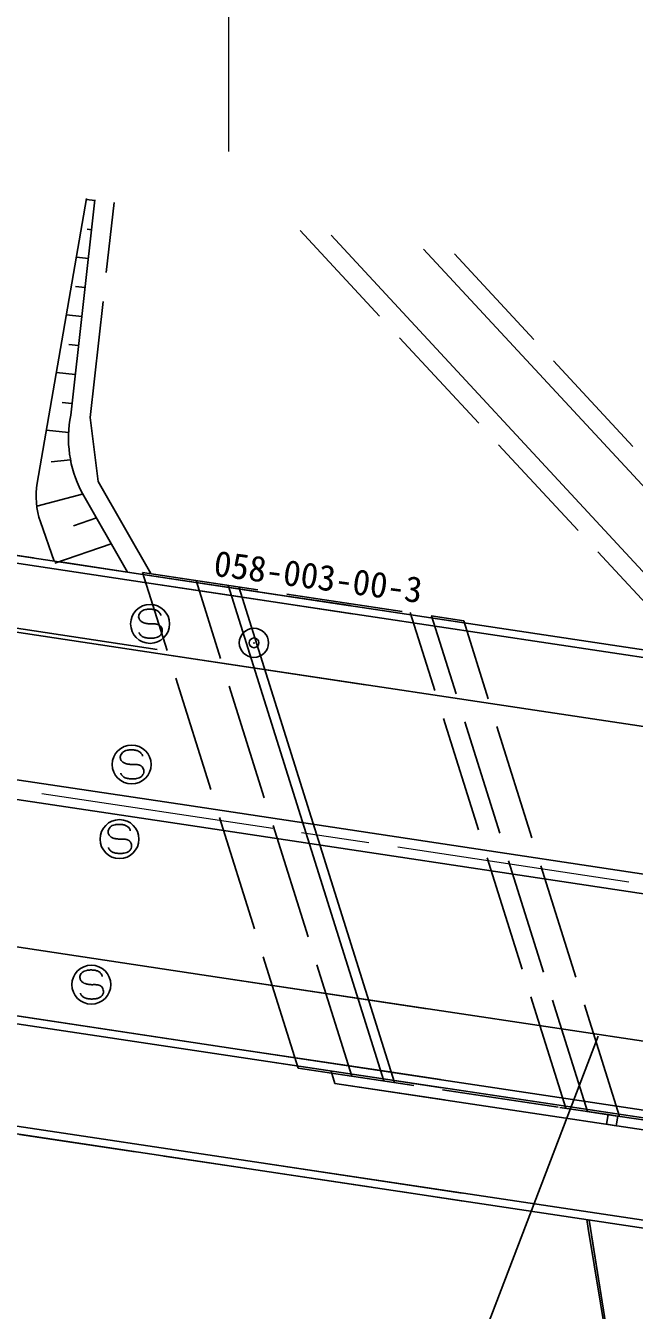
# Model space of a CAD drawing. Units: millimetres, scale not verified. Extents: x 40000 to 680000, y 20000 to 380000.
# Drawn here: x 425149 to 456420, y 259286 to 325311 of the extents above; entities that cross this region are included whole.
import ezdxf
from ezdxf.enums import TextEntityAlignment as Align

# ---------------------------------------------------------------- set-up
doc = ezdxf.new("R2010")
doc.units = ezdxf.units.MM
doc.header["$LTSCALE"] = 1000
doc.header["$PDMODE"] = 32
doc.header["$PDSIZE"] = 500
doc.linetypes.add('CHAIN', pattern=[18.5, 12, -1.5, 3.5, -1.5])
doc.linetypes.add('DASHED', pattern=[7.5, 6, -1.5])
for name, color, linetype, lineweight in [('M-BGD', 7, 'Continuous', 25), ('M-BGD-EXST', 7, 'Continuous', 25), ('M-BMK', 2, 'CHAIN', 13), ('M-BMK-SRVR', 3, 'Continuous', 25), ('M-STR-HTXT', 7, 'Continuous', 13), ('M-STR-STR1', 1, 'Continuous', 25), ('M-STR-STRC', 7, 'Continuous', 25), ('M-STR-STRD', 7, 'Continuous', 25)]:
    doc.layers.add(name, color=color, linetype=linetype, lineweight=lineweight)
doc.layers.add('M-OTRS', color=6, linetype='Continuous')
doc.styles.add('ＭＳ ゴシック', font='')
doc.styles.get('ＭＳ ゴシック').set_extended_font_data('MS Gothic')

msp = doc.modelspace()

# ---------------------------------------------------------------- linework, layer by layer
at = {"layer": 'M-BGD'}
for p, q in [((425745, 301804), (428274, 316434)), ((427463, 305288), (428700, 316369)), ((428263, 316370), (428718, 316318)), ((428299, 314856), (428547, 314827)), ((440842, 314540), (461165, 292598)), ((445594, 313824), (461766, 296364)), ((427751, 313409), (428377, 313337)), ((427709, 311904), (428206, 311847)), ((427239, 310448), (428036, 310357)), ((427368, 308923), (427865, 308866)), ((426727, 307487), (427695, 307376)), ((427027, 305943), (427524, 305886)), ((426215, 304526), (427353, 304395)), ((426457, 302895), (427452, 302999)), ((425719, 300616), (428121, 301242)), ((428007, 301387), (430378, 297227)), ((387445, 299945), (431901, 293256)), ((425908, 299810), (426609, 297794)), ((428790, 300012), (427608, 299604)), ((387416, 299747), (431941, 293048)), ((429546, 298686), (426647, 297685)), ((431170, 297108), (485823, 288885)), ((431249, 296691), (485764, 288490)), ((444106, 270993), (436102, 296467)), ((435585, 296444), (441843, 295502)), ((435718, 296019), (441922, 295086)), ((431941, 293048), (485243, 285029)), ((431941, 293048), (442614, 291442)), ((345595, 289859), (435101, 276393)), ((389789, 283210), (435101, 276393)), ((435101, 276393), (482863, 269207)), ((435101, 276393), (445774, 274787)), ((435793, 272749), (482342, 265746)), ((435872, 272333), (482282, 265350)), ((441037, 270949), (440837, 271586)), ((443389, 271606), (446466, 271143)), ((441037, 270949), (482193, 264757)), ((441037, 270949), (446663, 270102)), ((443523, 271182), (446545, 270727)), ((416637, 269564), (436978, 266503)), ((417288, 269870), (436899, 266920)), ((452601, 269715), (455074, 269343)), ((455074, 269343), (454999, 268848)), ((454999, 268848), (455494, 268774)), ((455568, 269268), (455074, 269343)), ((455494, 268774), (455568, 269268)), ((455568, 269268), (482268, 265251)), ((436899, 266920), (481509, 260208)), ((436899, 266920), (447572, 265314)), ((436978, 266503), (481449, 259812)), ((453973, 263946), (454055, 263486)), ((454055, 263486), (455283, 255963)), ((456228, 250647), (454098, 263927)), ((454222, 263156), (456228, 250647))]:
    msp.add_line(p, q, dxfattribs=at)
at = {"layer": 'M-BGD', "linetype": 'DASHED'}
for p, q in [((428457, 305177), (429690, 316220)), ((439257, 314779), (459563, 292856)), ((447178, 313585), (462310, 297248)), ((428876, 301882), (428457, 305177)), ((428876, 301882), (431574, 297148)), ((419616, 298848), (431170, 297110)), ((431151, 297212), (447654, 294729)), ((439155, 271738), (431151, 297212)), ((431170, 297110), (439394, 295872)), ((441906, 271324), (433901, 296798)), ((439394, 295872), (441843, 295504)), ((452908, 269669), (444903, 295143)), ((454008, 269503), (446004, 294977)), ((455659, 269255), (447654, 294729)), ((439155, 271738), (455659, 269255)), ((417416, 269445), (435021, 266796)), ((435021, 266796), (436978, 266502)), ((436978, 266502), (447651, 264896))]:
    msp.add_line(p, q, dxfattribs=at)
at = {"layer": 'M-BGD'}
for centre, radius, start, end in [((433312, 304114), 5965, 168.65261, 207.20618), ((429686, 301123), 4000, 170.19146, 199.16368)]:
    msp.add_arc(centre, radius, start, end, dxfattribs=at)
at = {"layer": 'M-BGD-EXST'}
for points in [[(431274, 294602), (431299, 294597), (431324, 294593), (431350, 294588), (431375, 294584), (431401, 294580), (431426, 294576), (431452, 294573), (431477, 294570), (431503, 294568), (431528, 294566), (431549, 294566), (431570, 294565), (431591, 294565), (431612, 294565), (431634, 294566), (431655, 294566), (431676, 294566), (431697, 294567), (431718, 294567), (431739, 294566), (431751, 294566), (431763, 294566), (431775, 294565), (431786, 294564), (431798, 294563), (431810, 294562), (431821, 294561), (431833, 294560), (431844, 294558), (431856, 294556), (431863, 294555), (431870, 294554), (431877, 294552), (431884, 294551), (431891, 294549), (431898, 294548), (431904, 294546), (431911, 294544), (431918, 294542), (431925, 294540), (431931, 294538), (431937, 294536), (431943, 294534), (431949, 294532), (431955, 294529), (431960, 294527), (431966, 294525), (431972, 294522), (431978, 294519), (431984, 294517), (431989, 294514), (431995, 294511), (432001, 294508), (432007, 294505), (432012, 294502), (432018, 294499), (432023, 294495), (432029, 294491), (432034, 294488), (432039, 294484), (432046, 294478), (432052, 294472), (432059, 294465), (432065, 294459), (432071, 294452)], [(431023, 294025), (431018, 294033), (431013, 294041), (431008, 294048), (431004, 294056), (430999, 294064), (430995, 294072), (430991, 294080), (430987, 294088), (430984, 294097), (430982, 294105), (430980, 294113), (430978, 294121), (430977, 294128)], [(430331, 287374), (430356, 287369), (430382, 287364), (430407, 287360), (430432, 287356), (430458, 287351), (430483, 287348), (430509, 287345), (430534, 287342), (430560, 287340), (430585, 287338), (430606, 287337), (430627, 287337), (430649, 287337), (430670, 287337), (430691, 287337), (430712, 287338), (430733, 287338), (430754, 287338), (430775, 287338), (430797, 287338), (430808, 287338), (430820, 287337), (430832, 287337), (430843, 287336), (430855, 287335), (430867, 287334), (430878, 287333), (430890, 287331), (430902, 287330), (430913, 287328), (430920, 287327), (430927, 287325), (430934, 287324), (430941, 287323), (430948, 287321), (430955, 287319), (430962, 287318), (430968, 287316), (430975, 287314), (430982, 287312), (430988, 287310), (430994, 287308), (431000, 287306), (431006, 287304), (431012, 287301), (431018, 287299), (431023, 287296), (431029, 287294), (431035, 287291), (431041, 287289), (431047, 287286), (431052, 287283), (431058, 287280), (431064, 287277), (431070, 287274), (431075, 287270), (431081, 287267), (431086, 287263), (431091, 287259), (431096, 287255), (431103, 287250), (431110, 287243), (431116, 287237), (431122, 287230), (431129, 287224)], [(430080, 286797), (430075, 286805), (430070, 286812), (430065, 286820), (430061, 286828), (430056, 286836), (430052, 286844), (430048, 286852), (430045, 286860), (430041, 286868), (430039, 286877), (430037, 286885), (430035, 286892), (430034, 286900)], [(429702, 283540), (429728, 283535), (429753, 283530), (429778, 283526), (429804, 283521), (429829, 283517), (429855, 283514), (429880, 283510), (429906, 283508), (429931, 283505), (429957, 283504), (429978, 283503), (429999, 283503), (430020, 283503), (430041, 283503), (430062, 283503), (430083, 283504), (430105, 283504), (430126, 283504), (430147, 283504), (430168, 283504), (430180, 283504), (430191, 283503), (430203, 283502), (430215, 283502), (430227, 283501), (430238, 283500), (430250, 283499), (430261, 283497), (430273, 283495), (430285, 283494), (430292, 283492), (430299, 283491), (430306, 283490), (430312, 283488), (430319, 283487), (430326, 283485), (430333, 283484), (430340, 283482), (430347, 283480), (430353, 283478), (430359, 283476), (430365, 283474), (430371, 283472), (430377, 283469), (430383, 283467), (430389, 283465), (430395, 283462), (430401, 283460), (430407, 283457), (430412, 283454), (430418, 283452), (430424, 283449), (430430, 283446), (430435, 283443), (430441, 283439), (430447, 283436), (430452, 283433), (430457, 283429), (430462, 283425), (430468, 283421), (430474, 283415), (430481, 283409), (430487, 283403), (430494, 283396), (430500, 283390)], [(429452, 282963), (429447, 282971), (429442, 282978), (429437, 282986), (429432, 282994), (429428, 283002), (429423, 283010), (429420, 283018), (429416, 283026), (429413, 283034), (429410, 283043), (429408, 283050), (429407, 283058), (429405, 283066)], [(428257, 276060), (428282, 276055), (428307, 276051), (428333, 276046), (428358, 276042), (428384, 276038), (428409, 276034), (428434, 276031), (428460, 276028), (428486, 276026), (428511, 276024), (428532, 276023), (428553, 276023), (428574, 276023), (428595, 276023), (428617, 276024), (428638, 276024), (428659, 276024), (428680, 276025), (428701, 276025), (428722, 276024), (428734, 276024), (428746, 276023), (428757, 276023), (428769, 276022), (428781, 276021), (428793, 276020), (428804, 276019), (428816, 276017), (428827, 276016), (428839, 276014), (428846, 276013), (428853, 276011), (428860, 276010), (428867, 276009), (428874, 276007), (428881, 276006), (428887, 276004), (428894, 276002), (428901, 276000), (428908, 275998), (428914, 275996), (428920, 275994), (428926, 275992), (428932, 275990), (428938, 275987), (428943, 275985), (428949, 275983), (428955, 275980), (428961, 275977), (428967, 275975), (428972, 275972), (428978, 275969), (428984, 275966), (428990, 275963), (428995, 275960), (429001, 275956), (429006, 275953), (429012, 275949), (429017, 275946), (429022, 275942), (429029, 275936), (429035, 275930), (429042, 275923), (429048, 275917), (429054, 275910)], [(428006, 275483), (428001, 275491), (427996, 275499), (427991, 275506), (427987, 275514), (427982, 275522), (427978, 275530), (427974, 275538), (427970, 275546), (427967, 275554), (427965, 275563), (427963, 275571), (427961, 275578), (427960, 275586)]]:
    msp.add_lwpolyline(points, dxfattribs=at)
for centre in [(431540, 294566), (430597, 287338), (429969, 283504), (428523, 276024)]:
    msp.add_circle(centre, 1000, dxfattribs=at)
for centre, radius, start, end in [((431414, 294837), 491, 135.15085, 149.93667), ((431315, 294943), 347, 114.63796, 136.08554), ((431416, 294720), 591, 100.05395, 114.52623), ((431506, 294228), 1092, 90.54544, 100.1869), ((431525, 294063), 1257, 82.47698, 91.3279), ((431599, 294606), 709, 69.27414, 82.6429), ((431702, 294877), 419, 50.33996, 69.2792), ((431708, 294896), 401, 40.39427, 49.36849), ((431628, 294805), 521, 31.07407, 42.21432), ((431249, 294945), 298, 172.36814, 193.72008), ((431240, 294938), 290, 150.0708, 170.82171), ((431249, 294946), 298, 193.7824, 222.17001), ((431358, 295045), 445, 222.25697, 242.81644), ((431450, 295228), 650, 242.95506, 254.28289), ((431913, 294977), 188, 15.48494, 31.07407), ((431995, 295005), 101, 353.24514, 12.74605), ((431377, 294301), 449, 217.94831, 228.20445), ((431385, 294322), 470, 229.12381, 248.26742), ((431480, 294562), 728, 248.31346, 261.14941), ((431555, 295054), 1226, 261.2217, 270.98278), ((431573, 295101), 1272, 270.15164, 279.41634), ((431663, 294551), 715, 279.49367, 291.46503), ((431768, 294284), 428, 291.45807, 309.06252), ((431819, 294217), 344, 309.52638, 337.1503), ((431814, 294220), 346, 0.82024, 42.03911), ((431812, 294212), 349, 338.2637, 2.05452), ((430471, 287609), 491, 135.15085, 149.93667), ((430373, 287715), 347, 114.63796, 136.08554), ((430474, 287492), 591, 100.05395, 114.52623), ((430563, 287000), 1092, 90.54544, 100.1869), ((430582, 286835), 1257, 82.47698, 91.3279), ((430656, 287378), 709, 69.27414, 82.6429), ((430759, 287649), 419, 50.33996, 69.2792), ((430765, 287668), 401, 40.39427, 49.36849), ((430685, 287577), 521, 31.07407, 42.21432), ((430306, 287717), 298, 172.36814, 193.72008), ((430298, 287710), 290, 150.0708, 170.82171), ((430306, 287717), 298, 193.7824, 222.17001), ((430415, 287817), 445, 222.25697, 242.81644), ((430507, 288000), 650, 242.95506, 254.28289), ((430871, 286992), 346, 0.82024, 42.03911), ((430970, 287749), 188, 15.48494, 31.07407), ((431052, 287777), 101, 353.24514, 12.74605), ((430434, 287073), 449, 217.94831, 228.20445), ((430442, 287094), 470, 229.12381, 248.26742), ((430537, 287334), 728, 248.31346, 261.14941), ((430612, 287826), 1226, 261.2217, 270.98278), ((430630, 287872), 1272, 270.15164, 279.41634), ((430720, 287323), 715, 279.49367, 291.46503), ((430825, 287056), 428, 291.45807, 309.06252), ((430877, 286988), 344, 309.52638, 337.1503), ((430869, 286984), 349, 338.2637, 2.05452), ((429678, 283883), 298, 172.36814, 193.72008), ((429669, 283876), 290, 150.0708, 170.82171), ((429842, 283775), 491, 135.15085, 149.93667), ((429744, 283881), 347, 114.63796, 136.08554), ((429845, 283658), 591, 100.05395, 114.52623), ((429935, 283165), 1092, 90.54544, 100.1869), ((429954, 283001), 1257, 82.47698, 91.3279), ((430028, 283544), 709, 69.27414, 82.6429), ((430130, 283815), 419, 50.33996, 69.2792), ((430137, 283833), 401, 40.39427, 49.36849), ((430056, 283743), 521, 31.07407, 42.21432), ((430342, 283915), 188, 15.48494, 31.07407), ((430424, 283943), 101, 353.24514, 12.74605), ((429677, 283883), 298, 193.7824, 222.17001), ((429786, 283983), 445, 222.25697, 242.81644), ((429878, 284166), 650, 242.95506, 254.28289), ((430243, 283158), 346, 0.82024, 42.03911), ((429806, 283239), 449, 217.94831, 228.20445), ((429814, 283260), 470, 229.12381, 248.26742), ((429909, 283500), 728, 248.31346, 261.14941), ((429984, 283992), 1226, 261.2217, 270.98278), ((430002, 284038), 1272, 270.15164, 279.41634), ((430092, 283489), 715, 279.49367, 291.46503), ((430197, 283222), 428, 291.45807, 309.06252), ((430248, 283154), 344, 309.52638, 337.1503), ((430240, 283150), 349, 338.2637, 2.05452), ((428298, 276401), 347, 114.63796, 136.08554), ((428399, 276178), 591, 100.05395, 114.52623), ((428489, 275686), 1092, 90.54544, 100.1869), ((428508, 275521), 1257, 82.47698, 91.3279), ((428582, 276064), 709, 69.27414, 82.6429), ((428685, 276335), 419, 50.33996, 69.2792), ((428691, 276354), 401, 40.39427, 49.36849), ((428232, 276403), 298, 172.36814, 193.72008), ((428223, 276396), 290, 150.0708, 170.82171), ((428232, 276403), 298, 193.7824, 222.17001), ((428397, 276295), 491, 135.15085, 149.93667), ((428341, 276503), 445, 222.25697, 242.81644), ((428433, 276686), 650, 242.95506, 254.28289), ((428610, 276263), 521, 31.07407, 42.21432), ((428896, 276435), 188, 15.48494, 31.07407), ((428978, 276463), 101, 353.24514, 12.74605), ((428360, 275759), 449, 217.94831, 228.20445), ((428368, 275780), 470, 229.12381, 248.26742), ((428463, 276020), 728, 248.31346, 261.14941), ((428646, 276009), 715, 279.49367, 291.46503), ((428751, 275742), 428, 291.45807, 309.06252), ((428802, 275675), 344, 309.52638, 337.1503), ((428797, 275678), 346, 0.82024, 42.03911), ((428795, 275670), 349, 338.2637, 2.05452), ((428538, 276512), 1226, 261.2217, 270.98278), ((428556, 276558), 1272, 270.15164, 279.41634)]:
    msp.add_arc(centre, radius, start, end, dxfattribs=at)
at = {"layer": 'M-BMK'}
msp.add_line((371095, 294111), (468497, 279456), dxfattribs=at)
at = {"layer": 'M-BMK-SRVR'}
msp.add_circle((436874, 293592), 750, dxfattribs=at)
at = {"layer": 'M-OTRS'}
msp.add_point((436874, 293592), dxfattribs=at)
at = {"layer": 'M-STR-HTXT'}
msp.add_line((435585, 318845), (435585, 333270), dxfattribs=at)
at = {"layer": 'M-STR-STR1'}
for p, q in [((348496, 309142), (431249, 296692)), ((348556, 309537), (431170, 297108)), ((385977, 303907), (431170, 297108)), ((385917, 303512), (431249, 296692)), ((431170, 297108), (435585, 296444)), ((431249, 296691), (435718, 296019)), ((443556, 271076), (435551, 296550)), ((345015, 286002), (435872, 272333)), ((345074, 286398), (435793, 272749)), ((390484, 279566), (435793, 272749)), ((390425, 279170), (435872, 272333)), ((435793, 272749), (443389, 271606)), ((435872, 272333), (443523, 271182))]:
    msp.add_line(p, q, dxfattribs=at)
at = {"layer": 'M-STR-STRC'}
msp.add_line((448457, 257398), (454557, 273372), dxfattribs=at)
at = {"layer": 'M-STR-STRD'}
for p, q in [((370979, 294635), (433422, 285241)), ((370833, 293646), (433620, 284200)), ((433422, 285241), (468762, 279924)), ((433620, 284200), (468611, 278935))]:
    msp.add_line(p, q, dxfattribs=at)

# ---------------------------------------------------------------- texts
at = {"layer": 'M-BMK-SRVR', "style": 'ＭＳ ゴシック'}
msp.add_text('058-003-00-3', height=1320, rotation=352.463, dxfattribs=at).set_placement((434701, 296654), align=Align.BOTTOM_LEFT)

doc.saveas('drawing.dxf')
